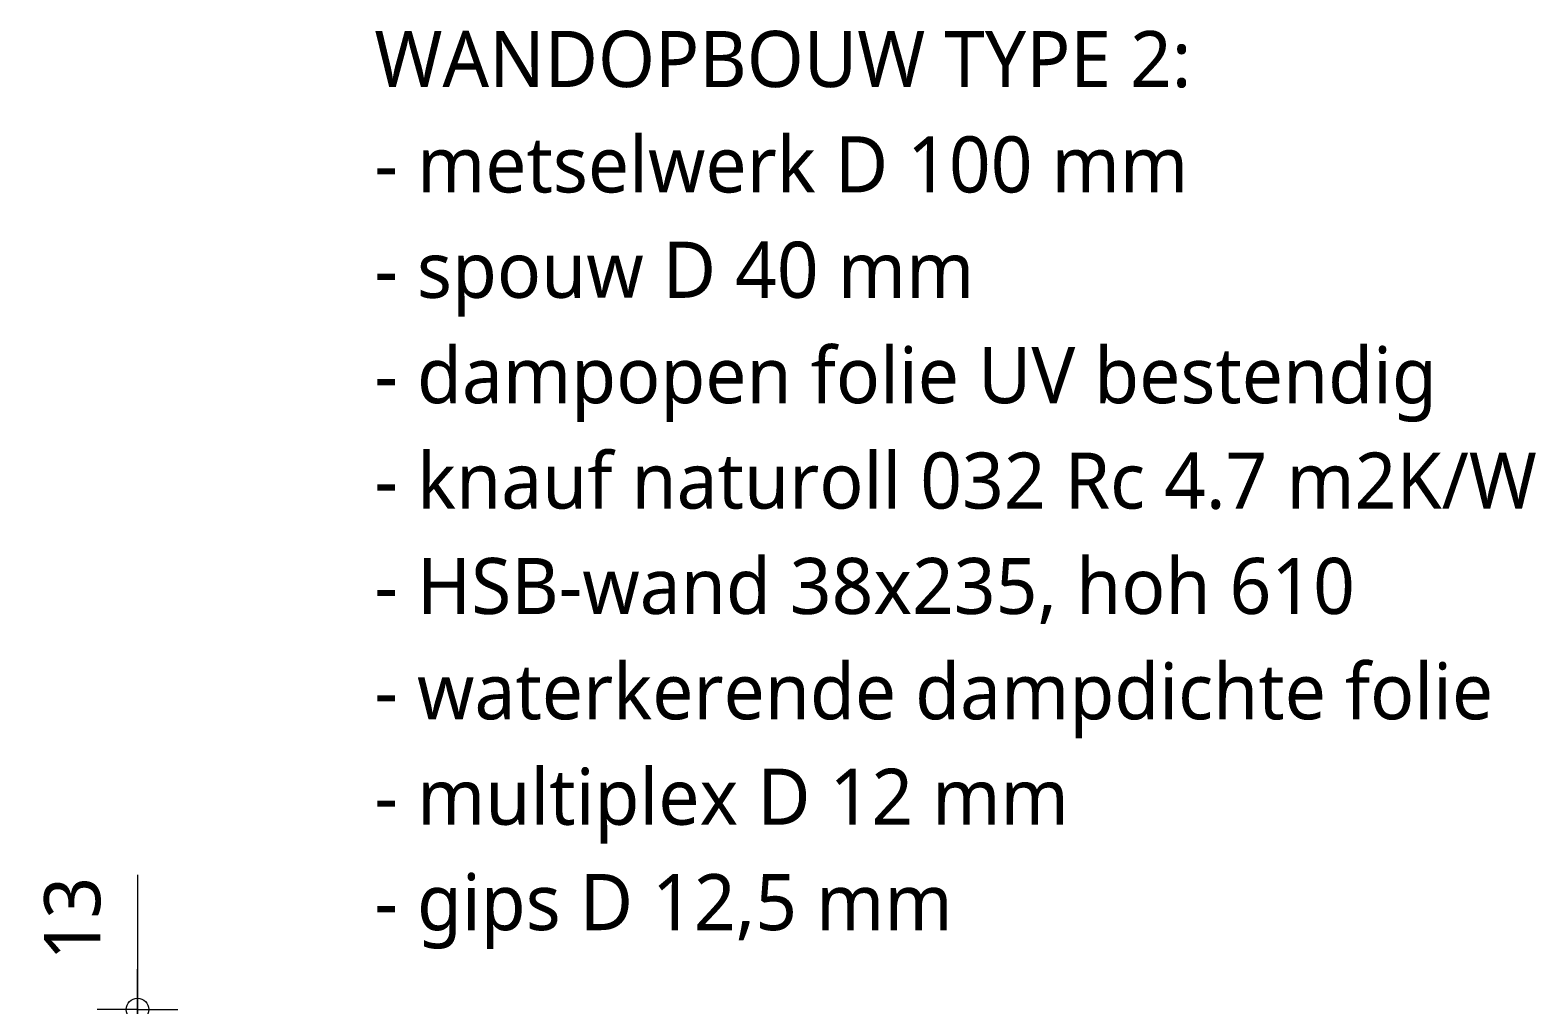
# Model space of a CAD drawing. Header units: millimetres. Extents: x -435 to 27166, y -19117 to 26500.
# Drawn here: x 2494.2 to 2829.7, y 21980.8 to 22198 of the extents above; entities that cross this region are included whole.
import ezdxf

# ---------------------------------------------------------------- set-up
doc = ezdxf.new("R2010")
doc.units = ezdxf.units.MM
for name, color, linetype, lineweight in [('A-ANNO-DIMS', 211, 'Continuous', 13), ('A-ANNO-DIMS-5', 211, 'Continuous', 13), ('G-ANNO-TEXT', 231, 'Continuous', 13)]:
    doc.layers.add(name, color=color, linetype=linetype, lineweight=lineweight)
doc.styles.add('Segoe UI_3', font='segoeui.ttf', dxfattribs={"height": 12.5})
doc.styles.add('Segoe UI_B', font='segoeui.ttf', dxfattribs={"height": 12.5})
doc.dimstyles.new('2_5_mm_1', dxfattribs={"dimscale": 304.8, "dimtxt": 13.092049, "dimasz": 0.016404, "dimexe": 0.029528, "dimexo": 0.0625, "dimgap": 0.014764, "dimtad": 1, "dimdec": 0, "dimzin": 0, "dimdsep": 46, "dimtxsty": 'Segoe UI_3', "dimblk1": 'DOTBLANK', "dimblk2": 'DOTBLANK', "dimsah": 1, "dimcen": 0.09, "dimdle": 0.029528, "dimazin": 0, "dimtfac": 1, "dimtdec": 4, "dimtix": 1, "dimtmove": 1, "dimatfit": 3, "dimfxl": 0.029528, "dimfxlon": 1, "dimtvp": 1, "dimtfill": 1, "dimtolj": 1, "dimtzin": 0, "dimarcsym": 2})

# ---------------------------------------------------------------- blocks, each defined once
blk = doc.blocks.new('DIMBLOCK18-Details Appartement')
at = {"layer": 'A-ANNO-DIMS-5'}
for p, q in [((2518.17, 22009.75), (2518.17, 21980.7)), ((2518.17, 21967.28), (2518.17, 21988.78)), ((2518.17, 21979.78), (2509.17, 21979.78)), ((2518.17, 21980.7), (2518.17, 21973.53)), ((2518.17, 21979.78), (2527.17, 21979.78)), ((2518.17, 21967.28), (2509.17, 21967.28)), ((2518.17, 21967.28), (2527.17, 21967.28))]:
    blk.add_line(p, q, dxfattribs=at)
for centre in [(2518.17, 21979.78), (2518.17, 21967.28)]:
    blk.add_circle(centre, 2.5, dxfattribs=at)
at = {"layer": 'A-ANNO-DIMS-5', "color": 0, "insert": (2497.36, 21990.7), "char_height": 12.5, "width": 22.8516, "attachment_point": 1, "rotation": 90, "line_spacing_factor": 1.142579, "style": 'Segoe UI_3', "bg_fill": 3, "box_fill_scale": 1.25, "bg_fill_color": 9, "bg_fill_true_color": 13158600, "bg_fill_transparency": 0}
blk.add_mtext('13', dxfattribs=at)
blk = doc.blocks.new('_DotBlank')
at = {"color": 0, "linetype": 'ByBlock', "lineweight": -2}
blk.add_line((-0.5, 0), (-1, 0), dxfattribs=at)
blk.add_circle((0, 0), 0.5, dxfattribs=at)

msp = doc.modelspace()

# ---------------------------------------------------------------- texts
at = {"layer": 'G-ANNO-TEXT', "color": 7, "char_height": 12.5, "attachment_point": 1}
for s, insert, width, style in [('WANDOPBOUW TYPE 2:', (2570.96, 22197.8), 243.3122, 'Segoe UI_B'), ('- metselwerk D 100 mm', (2570.96, 22174.31), 225.2742, 'Segoe UI_3'), ('- spouw D 40 mm', (2570.96, 22150.83), 168.3544, 'Segoe UI_3'), ('- dampopen folie UV bestendig', (2570.96, 22127.35), 296.2235, 'Segoe UI_3'), ('- knauf naturoll 032 Rc 4.7 m2K/W', (2570.96, 22103.87), 324.6834, 'Segoe UI_3'), ('- HSB-wand 38x235, hoh 610', (2570.96, 22080.39), 273.3754, 'Segoe UI_3'), ('- waterkerende dampdichte folie', (2570.96, 22056.91), 306.6455, 'Segoe UI_3'), ('- multiplex D 12 mm', (2570.96, 22033.42), 194.0084, 'Segoe UI_3'), ('- gips D 12,5 mm', (2570.96, 22009.94), 162.3417, 'Segoe UI_3')]:
    msp.add_mtext(s, dxfattribs=dict(at, insert=insert, width=width, style=style))

# ---------------------------------------------------------------- dimensions: what is measured, and where the dimension line sits
at = {"layer": 'A-ANNO-DIMS'}
dim = msp.add_linear_dim(base=(2518.16785074, 21979.77886245), p1=(2509.16785074, 21967.27886245), p2=(2509.16785074, 21979.77886245), angle=90, dimstyle='2_5_mm_1', override={"dimpost": '<>', "dimfxl": 12.5}, dxfattribs=at)
dim.commit()
dim.dimension.update_dxf_attribs({"geometry": 'DIMBLOCK18-Details Appartement', "text_midpoint": (2505.69258791, 22002.13007721), "dimtype": 160, "text_rotation": 90})

doc.saveas('drawing.dxf')
